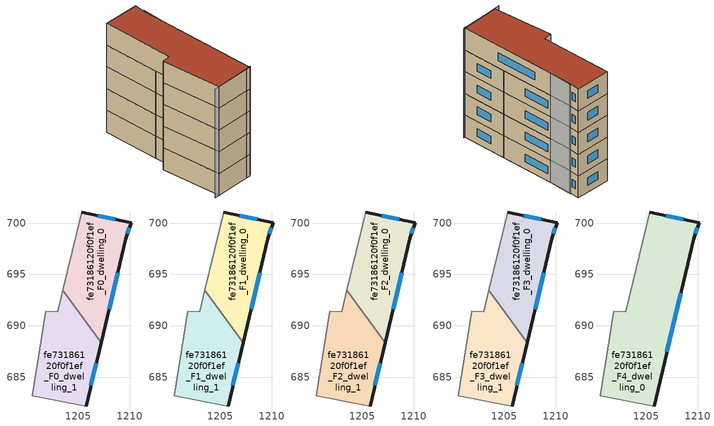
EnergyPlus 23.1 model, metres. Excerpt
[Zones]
fe73186120f0f1ef_F0_dwelling_0
 floor ground (EU_floor_Construction): 1210.15,700.04 1209.61,698.48 1207.21,688.33 1203.48,693.44 1205.31,701.09 z0
 wall outside (EU_wall_Construction): 1207.21,688.33 1209.61,698.48 1210.15,700.04 1205.31,701.09 z0:3
 wall adiabatic (EU_wall_Construction): 1205.31,701.09 1203.48,693.44 z0:3
 wall to fe73186120f0f1ef_F0_dwelling_1 (EU_wall_Construction): 1203.48,693.44 1207.21,688.33 z0:3
 window (EU_Window_Construction): 1209.78,698.99 1209.97,699.53 / 1207.99,691.63 1208.83,695.18 / 1208.57,700.38 1206.88,700.75 z0.98:2.02
fe73186120f0f1ef_F0_dwelling_1
 floor ground (EU_floor_Construction): 1203.48,693.44 1207.21,688.33 1205.75,682.17 1205.25,682.26 1200.5,683.15 1201.83,691.43 1202.98,691.34 z0
 wall outside (EU_wall_Construction): 1205.75,682.17 1207.21,688.33 z0:3
 wall adiabatic (EU_wall_Construction): 1203.48,693.44 1202.98,691.34 1201.83,691.43 1200.5,683.15 1205.25,682.26 1205.75,682.17 z0:3
 window (EU_Window_Construction): 1206.22,684.17 1206.73,686.33 z0.98:2.02
fe73186120f0f1ef_F1_dwelling_0
 floor to fe73186120f0f1ef_F0_dwelling_0 (EU_floor_Construction): 1210.15,700.04 1209.61,698.48 1207.21,688.33 1203.48,693.44 1205.31,701.09 z3
 wall outside (EU_wall_Construction): 1207.21,688.33 1209.61,698.48 1210.15,700.04 1205.31,701.09 z3:6
 wall adiabatic (EU_wall_Construction): 1205.31,701.09 1203.48,693.44 z3:6
 wall to fe73186120f0f1ef_F1_dwelling_1 (EU_wall_Construction): 1203.48,693.44 1207.21,688.33 z3:6
 window (EU_Window_Construction): 1209.78,698.99 1209.97,699.53 / 1207.99,691.63 1208.83,695.18 / 1208.57,700.38 1206.88,700.75 z3.98:5.02
fe73186120f0f1ef_F1_dwelling_1
 floor to fe73186120f0f1ef_F0_dwelling_1 (EU_floor_Construction): 1203.48,693.44 1207.21,688.33 1205.75,682.17 1205.25,682.26 1200.5,683.15 1201.83,691.43 1202.98,691.34 z3
 wall outside (EU_wall_Construction): 1205.75,682.17 1207.21,688.33 z3:6
 wall adiabatic (EU_wall_Construction): 1203.48,693.44 1202.98,691.34 1201.83,691.43 1200.5,683.15 1205.25,682.26 1205.75,682.17 z3:6
 window (EU_Window_Construction): 1206.22,684.17 1206.73,686.33 z3.98:5.02
fe73186120f0f1ef_F2_dwelling_0
 floor to fe73186120f0f1ef_F1_dwelling_0 (EU_floor_Construction): 1210.15,700.04 1209.61,698.48 1207.21,688.33 1203.48,693.44 1205.31,701.09 z6
 wall outside (EU_wall_Construction): 1207.21,688.33 1209.61,698.48 1210.15,700.04 1205.31,701.09 z6:9
 wall adiabatic (EU_wall_Construction): 1205.31,701.09 1203.48,693.44 z6:9
 wall to fe73186120f0f1ef_F2_dwelling_1 (EU_wall_Construction): 1203.48,693.44 1207.21,688.33 z6:9
 window (EU_Window_Construction): 1209.78,698.99 1209.97,699.53 / 1207.99,691.63 1208.83,695.18 / 1208.57,700.38 1206.88,700.75 z6.98:8.02
fe73186120f0f1ef_F2_dwelling_1
 floor to fe73186120f0f1ef_F1_dwelling_1 (EU_floor_Construction): 1203.48,693.44 1207.21,688.33 1205.75,682.17 1205.25,682.26 1200.5,683.15 1201.83,691.43 1202.98,691.34 z6
 wall outside (EU_wall_Construction): 1205.75,682.17 1207.21,688.33 z6:9
 wall adiabatic (EU_wall_Construction): 1203.48,693.44 1202.98,691.34 1201.83,691.43 1200.5,683.15 1205.25,682.26 1205.75,682.17 z6:9
 window (EU_Window_Construction): 1206.22,684.17 1206.73,686.33 z6.98:8.02
fe73186120f0f1ef_F3_dwelling_0
 floor to fe73186120f0f1ef_F2_dwelling_0 (EU_floor_Construction): 1210.15,700.04 1209.61,698.48 1207.21,688.33 1203.48,693.44 1205.31,701.09 z9
 wall outside (EU_wall_Construction): 1207.21,688.33 1209.61,698.48 1210.15,700.04 1205.31,701.09 z9:12
 wall adiabatic (EU_wall_Construction): 1205.31,701.09 1203.48,693.44 z9:12
 wall to fe73186120f0f1ef_F3_dwelling_1 (EU_wall_Construction): 1203.48,693.44 1207.21,688.33 z9:12
 window (EU_Window_Construction): 1209.78,698.99 1209.97,699.53 / 1207.99,691.63 1208.83,695.18 / 1208.57,700.38 1206.88,700.75 z9.98:11.02
fe73186120f0f1ef_F3_dwelling_1
 floor to fe73186120f0f1ef_F2_dwelling_1 (EU_floor_Construction): 1203.48,693.44 1207.21,688.33 1205.75,682.17 1205.25,682.26 1200.5,683.15 1201.83,691.43 1202.98,691.34 z9
 wall outside (EU_wall_Construction): 1205.75,682.17 1207.21,688.33 z9:12
 wall adiabatic (EU_wall_Construction): 1203.48,693.44 1202.98,691.34 1201.83,691.43 1200.5,683.15 1205.25,682.26 1205.75,682.17 z9:12
 window (EU_Window_Construction): 1206.22,684.17 1206.73,686.33 z9.98:11.02
fe73186120f0f1ef_F4_dwelling_0
 floor to fe73186120f0f1ef_F3_dwelling_0 (EU_floor_Construction): 1210.15,700.04 1209.61,698.48 1207.21,688.33 1203.48,693.44 1205.31,701.09 z12
 floor to fe73186120f0f1ef_F3_dwelling_1 (EU_floor_Construction): 1203.48,693.44 1207.21,688.33 1205.75,682.17 1205.25,682.26 1200.5,683.15 1201.83,691.43 1202.98,691.34 z12
 wall outside (EU_wall_Construction): 1205.75,682.17 1209.61,698.48 1210.15,700.04 1205.31,701.09 z12:15
 wall adiabatic (EU_wall_Construction): 1205.31,701.09 1202.98,691.34 1201.83,691.43 1200.5,683.15 1205.25,682.26 1205.75,682.17 z12:15
 window (EU_Window_Construction): 1208.57,700.38 1206.88,700.75 / 1209.78,698.99 1209.97,699.53 / 1207,687.48 1208.35,693.18 z12.98:14.02
 roof outside (EU_roof_Construction): 1205.75,682.17 1209.61,698.48 1210.15,700.04 1205.31,701.09 1202.98,691.34 1201.83,691.43 1200.5,683.15 1205.25,682.26 z15
shading: 1199.76,683.28 1206.03,682.24 / 1207.97,691.96 1209.81,698.79 z0:15
[Building]
EU S2 Campaign: North Axis=0; Terrain=City; Solar Distribution=FullExterior
[Site:Location]
Bologna: Latitude=44.5; Longitude=11.25; Time Zone=1; Elevation=37
[SizingPeriod:WeatherFileDays]
AnnualSizingPeriod: Begin Month=1; Begin Day of Month=1; End Month=12; End Day of Month=31; Day of Week for Start Day=Monday; Use Weather File Daylight Saving Period=No; Use Weather File Rain and Snow Indicators=No
[MATERIAL]
EU_InternalMass_Material: Roughness=MediumRough; Thickness=0.1; Conductivity=1; Density=1800; Specific Heat=900; Thermal Absorptance=0.9; Solar Absorptance=0.7; Visible Absorptance=0.7
[MATERIAL:NOMASS] Roughness=MediumRough; Thermal Absorptance=0.9; Solar Absorptance=0.7; Visible Absorptance=0.7
Name | Thermal Resistance
EU_wall_NoMass | 0.905828
EU_roof_NoMass | 0.37593
EU_floor_NoMass | 0.67114
[WINDOWMATERIAL:SIMPLEGLAZINGSYSTEM]
EU_Window_SimpleGlazing: UFactor=4.52486; Solar Heat Gain Coefficient=0.85; Visible Transmittance=0.85
[CONSTRUCTION]
EU_wall_Construction: EU_wall_NoMass
EU_roof_Construction: EU_roof_NoMass
EU_floor_Construction: EU_floor_NoMass
EU_Window_Construction: EU_Window_SimpleGlazing
EU_InternalMass_Construction: EU_InternalMass_Material
[ZONE] Type=1; Multiplier=1; Ceiling Height=autocalculate; Floor Area=autocalculate; Part of Total Floor Area=Yes
Name | Volume
fe73186120f0f1ef_F0_dwelling_0; fe73186120f0f1ef_F1_dwelling_0; fe73186120f0f1ef_F2_dwelling_0; fe73186120f0f1ef_F3_dwelling_0; fe73186120f0f1ef_F0_dwelling_1; fe73186120f0f1ef_F1_dwelling_1; fe73186120f0f1ef_F2_dwelling_1; fe73186120f0f1ef_F3_dwelling_1 | 143.832
fe73186120f0f1ef_F4_dwelling_0 | 287.663
[INTERNALMASS] Construction=EU_InternalMass_Construction
Name | Zone or ZoneList | Surface Area
fe73186120f0f1ef_F0_dwelling_0_EU_InternalMass | fe73186120f0f1ef_F0_dwelling_0 | 47.946
fe73186120f0f1ef_F0_dwelling_1_EU_InternalMass | fe73186120f0f1ef_F0_dwelling_1 | 47.9458
fe73186120f0f1ef_F1_dwelling_0_EU_InternalMass | fe73186120f0f1ef_F1_dwelling_0 | 47.946
fe73186120f0f1ef_F1_dwelling_1_EU_InternalMass | fe73186120f0f1ef_F1_dwelling_1 | 47.9458
fe73186120f0f1ef_F2_dwelling_0_EU_InternalMass | fe73186120f0f1ef_F2_dwelling_0 | 47.946
fe73186120f0f1ef_F2_dwelling_1_EU_InternalMass | fe73186120f0f1ef_F2_dwelling_1 | 47.9458
fe73186120f0f1ef_F3_dwelling_0_EU_InternalMass | fe73186120f0f1ef_F3_dwelling_0 | 47.946
fe73186120f0f1ef_F3_dwelling_1_EU_InternalMass | fe73186120f0f1ef_F3_dwelling_1 | 47.9458
fe73186120f0f1ef_F4_dwelling_0_EU_InternalMass | fe73186120f0f1ef_F4_dwelling_0 | 95.8876
[OTHEREQUIPMENT] Fuel Type=Electricity; Design Level Calculation Method=Watts/Area; Power per Zone Floor Area=1; Fraction Latent=0; Fraction Radiant=0; Fraction Lost=0; Carbon Dioxide Generation Rate=0; EndUse Subcategory=EU_Step8_InternalGains
Name | Zone or ZoneList or Space or SpaceList | Schedule
EU_Step8_InternalGain_fe73186120f0f1ef_F0_dwelling_0_f000 | fe73186120f0f1ef_F0_dwelling_0 | EU_Step8_GainSchedule_fe73186120f0f1ef_F0_dwelling_0_f000
EU_Step8_InternalGain_fe73186120f0f1ef_F0_dwelling_1_f000 | fe73186120f0f1ef_F0_dwelling_1 | EU_Step8_GainSchedule_fe73186120f0f1ef_F0_dwelling_1_f000
EU_Step8_InternalGain_fe73186120f0f1ef_F1_dwelling_0_f000 | fe73186120f0f1ef_F1_dwelling_0 | EU_Step8_GainSchedule_fe73186120f0f1ef_F1_dwelling_0_f000
EU_Step8_InternalGain_fe73186120f0f1ef_F1_dwelling_1_f000 | fe73186120f0f1ef_F1_dwelling_1 | EU_Step8_GainSchedule_fe73186120f0f1ef_F1_dwelling_1_f000
EU_Step8_InternalGain_fe73186120f0f1ef_F2_dwelling_0_f000 | fe73186120f0f1ef_F2_dwelling_0 | EU_Step8_GainSchedule_fe73186120f0f1ef_F2_dwelling_0_f000
EU_Step8_InternalGain_fe73186120f0f1ef_F2_dwelling_1_f000 | fe73186120f0f1ef_F2_dwelling_1 | EU_Step8_GainSchedule_fe73186120f0f1ef_F2_dwelling_1_f000
EU_Step8_InternalGain_fe73186120f0f1ef_F3_dwelling_0_f000 | fe73186120f0f1ef_F3_dwelling_0 | EU_Step8_GainSchedule_fe73186120f0f1ef_F3_dwelling_0_f000
EU_Step8_InternalGain_fe73186120f0f1ef_F3_dwelling_1_f000 | fe73186120f0f1ef_F3_dwelling_1 | EU_Step8_GainSchedule_fe73186120f0f1ef_F3_dwelling_1_f000
EU_Step8_InternalGain_fe73186120f0f1ef_F4_dwelling_0_f000 | fe73186120f0f1ef_F4_dwelling_0 | EU_Step8_GainSchedule_fe73186120f0f1ef_F4_dwelling_0_f000
[ZONEVENTILATION:DESIGNFLOWRATE] Schedule=EU_AlwaysOn; Design Flow Rate Calculation Method=AirChanges/Hour; Air Changes per Hour=0.73129; Ventilation Type=Natural; Fan Pressure Rise=0; Fan Total Efficiency=1; Constant Term Coefficient=1; Temperature Term Coefficient=0; Velocity Term Coefficient=0; Velocity Squared Term Coefficient=0; Minimum Indoor Temperature=-100; Maximum Indoor Temperature=100; Delta Temperature=-100; Minimum Outdoor Temperature=-100; Maximum Outdoor Temperature=100; Maximum Wind Speed=40
Name | Zone or ZoneList or Space or SpaceList
EU_ConstantAir_fe73186120f0f1ef_F0_dwelling_0 | fe73186120f0f1ef_F0_dwelling_0
EU_ConstantAir_fe73186120f0f1ef_F0_dwelling_1 | fe73186120f0f1ef_F0_dwelling_1
EU_ConstantAir_fe73186120f0f1ef_F1_dwelling_0 | fe73186120f0f1ef_F1_dwelling_0
EU_ConstantAir_fe73186120f0f1ef_F1_dwelling_1 | fe73186120f0f1ef_F1_dwelling_1
EU_ConstantAir_fe73186120f0f1ef_F2_dwelling_0 | fe73186120f0f1ef_F2_dwelling_0
EU_ConstantAir_fe73186120f0f1ef_F2_dwelling_1 | fe73186120f0f1ef_F2_dwelling_1
EU_ConstantAir_fe73186120f0f1ef_F3_dwelling_0 | fe73186120f0f1ef_F3_dwelling_0
EU_ConstantAir_fe73186120f0f1ef_F3_dwelling_1 | fe73186120f0f1ef_F3_dwelling_1
EU_ConstantAir_fe73186120f0f1ef_F4_dwelling_0 | fe73186120f0f1ef_F4_dwelling_0
[HVACTEMPLATE:THERMOSTAT] Constant Heating Setpoint=20; Constant Cooling Setpoint=50
EU_HeatOnly_fe73186120f0f1ef_F0_dwelling_0; EU_HeatOnly_fe73186120f0f1ef_F0_dwelling_1; EU_HeatOnly_fe73186120f0f1ef_F1_dwelling_0; EU_HeatOnly_fe73186120f0f1ef_F1_dwelling_1; EU_HeatOnly_fe73186120f0f1ef_F2_dwelling_0; EU_HeatOnly_fe73186120f0f1ef_F2_dwelling_1; EU_HeatOnly_fe73186120f0f1ef_F3_dwelling_0; EU_HeatOnly_fe73186120f0f1ef_F3_dwelling_1; EU_HeatOnly_fe73186120f0f1ef_F4_dwelling_0
[HVACTEMPLATE:ZONE:IDEALLOADSAIRSYSTEM] System Availability Schedule=EU_AlwaysOn; Maximum Heating Supply Air Temperature=50; Minimum Cooling Supply Air Temperature=13; Maximum Heating Supply Air Humidity Ratio=0.0156; Minimum Cooling Supply Air Humidity Ratio=0.0077; Heating Limit=NoLimit; Cooling Limit=NoLimit; Heating Availability Schedule=EU_AlwaysOn; Cooling Availability Schedule=EU_CoolingOff; Dehumidification Control Type=ConstantSensibleHeatRatio; Cooling Sensible Heat Ratio=0.7; Dehumidification Setpoint=60; Humidification Control Type=None; Humidification Setpoint=30; Outdoor Air Method=None; Outdoor Air Flow Rate per Person=0.00944; Outdoor Air Flow Rate per Zone Floor Area=0; Outdoor Air Flow Rate per Zone=0; Demand Controlled Ventilation Type=None; Outdoor Air Economizer Type=NoEconomizer; Heat Recovery Type=None; Sensible Heat Recovery Effectiveness=0.7; Latent Heat Recovery Effectiveness=0.65
Name | Template Thermostat
fe73186120f0f1ef_F0_dwelling_0 | EU_HeatOnly_fe73186120f0f1ef_F0_dwelling_0
fe73186120f0f1ef_F0_dwelling_1 | EU_HeatOnly_fe73186120f0f1ef_F0_dwelling_1
fe73186120f0f1ef_F1_dwelling_0 | EU_HeatOnly_fe73186120f0f1ef_F1_dwelling_0
fe73186120f0f1ef_F1_dwelling_1 | EU_HeatOnly_fe73186120f0f1ef_F1_dwelling_1
fe73186120f0f1ef_F2_dwelling_0 | EU_HeatOnly_fe73186120f0f1ef_F2_dwelling_0
fe73186120f0f1ef_F2_dwelling_1 | EU_HeatOnly_fe73186120f0f1ef_F2_dwelling_1
fe73186120f0f1ef_F3_dwelling_0 | EU_HeatOnly_fe73186120f0f1ef_F3_dwelling_0
fe73186120f0f1ef_F3_dwelling_1 | EU_HeatOnly_fe73186120f0f1ef_F3_dwelling_1
fe73186120f0f1ef_F4_dwelling_0 | EU_HeatOnly_fe73186120f0f1ef_F4_dwelling_0
[SIZING:ZONE] Zone Cooling Design Supply Air Temperature Input Method=SupplyAirTemperature; Zone Cooling Design Supply Air Temperature=13; Zone Heating Design Supply Air Temperature Input Method=SupplyAirTemperature; Zone Heating Design Supply Air Temperature=50; Zone Cooling Design Supply Air Humidity Ratio=0.008; Zone Heating Design Supply Air Humidity Ratio=0.008; Cooling Design Air Flow Method=DesignDay; Cooling Design Air Flow Rate=0; Cooling Minimum Air Flow per Zone Floor Area=0.000762; Cooling Minimum Air Flow=0; Cooling Minimum Air Flow Fraction=0.2; Heating Design Air Flow Method=DesignDay; Heating Design Air Flow Rate=0; Heating Maximum Air Flow per Zone Floor Area=0.002032; Heating Maximum Air Flow=0.141576; Heating Maximum Air Flow Fraction=0.3; Account for Dedicated Outdoor Air System=No; Dedicated Outdoor Air System Control Strategy=NeutralSupplyAir; Dedicated Outdoor Air Low Setpoint Temperature for Design=autosize; Dedicated Outdoor Air High Setpoint Temperature for Design=autosize; Zone Load Sizing Method=Sensible Load Only No Latent Load; Zone Latent Cooling Design Supply Air Humidity Ratio Input Method=HumidityRatioDifference; Zone Cooling Design Supply Air Humidity Ratio Difference=0.005; Zone Latent Heating Design Supply Air Humidity Ratio Input Method=HumidityRatioDifference; Zone Humidification Design Supply Air Humidity Ratio Difference=0.005
fe73186120f0f1ef_F0_dwelling_0; fe73186120f0f1ef_F0_dwelling_1; fe73186120f0f1ef_F1_dwelling_0; fe73186120f0f1ef_F1_dwelling_1; fe73186120f0f1ef_F2_dwelling_0; fe73186120f0f1ef_F2_dwelling_1; fe73186120f0f1ef_F3_dwelling_0; fe73186120f0f1ef_F3_dwelling_1; fe73186120f0f1ef_F4_dwelling_0
[SCHEDULE:CONSTANT]
Name | Hourly Value
EU_AlwaysOn | 1
EU_CoolingOff | 0
[SCHEDULE:FILE] Column Number=1; Rows to Skip at Top=0; Number of Hours of Data=8760; Column Separator=Comma; Interpolate to Timestep=No; Minutes per Item=60; Adjust Schedule for Daylight Savings=Yes
Name | File
EU_Step8_GainSchedule_fe73186120f0f1ef_F0_dwelling_0_f000 | ../../schedules/fe73186120f0f1ef/fe73186120f0f1ef_F0_dwelling_0_f000_gain.csv
EU_Step8_GainSchedule_fe73186120f0f1ef_F0_dwelling_1_f000 | ../../schedules/fe73186120f0f1ef/fe73186120f0f1ef_F0_dwelling_1_f000_gain.csv
EU_Step8_GainSchedule_fe73186120f0f1ef_F1_dwelling_0_f000 | ../../schedules/fe73186120f0f1ef/fe73186120f0f1ef_F1_dwelling_0_f000_gain.csv
EU_Step8_GainSchedule_fe73186120f0f1ef_F1_dwelling_1_f000 | ../../schedules/fe73186120f0f1ef/fe73186120f0f1ef_F1_dwelling_1_f000_gain.csv
EU_Step8_GainSchedule_fe73186120f0f1ef_F2_dwelling_0_f000 | ../../schedules/fe73186120f0f1ef/fe73186120f0f1ef_F2_dwelling_0_f000_gain.csv
EU_Step8_GainSchedule_fe73186120f0f1ef_F2_dwelling_1_f000 | ../../schedules/fe73186120f0f1ef/fe73186120f0f1ef_F2_dwelling_1_f000_gain.csv
EU_Step8_GainSchedule_fe73186120f0f1ef_F3_dwelling_0_f000 | ../../schedules/fe73186120f0f1ef/fe73186120f0f1ef_F3_dwelling_0_f000_gain.csv
EU_Step8_GainSchedule_fe73186120f0f1ef_F3_dwelling_1_f000 | ../../schedules/fe73186120f0f1ef/fe73186120f0f1ef_F3_dwelling_1_f000_gain.csv
EU_Step8_GainSchedule_fe73186120f0f1ef_F4_dwelling_0_f000 | ../../schedules/fe73186120f0f1ef/fe73186120f0f1ef_F4_dwelling_0_f000_gain.csv
